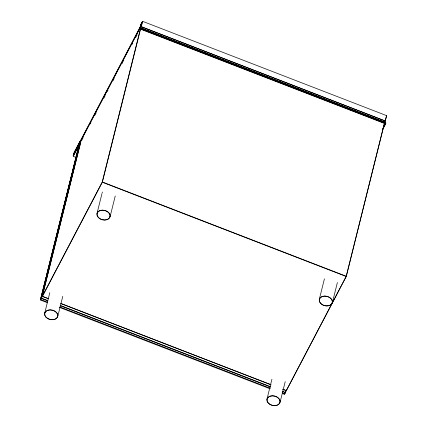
<?xml version="1.0" encoding="UTF-8"?>
<svg xmlns="http://www.w3.org/2000/svg" width="427" height="427" viewBox="0 0 427 427"><rect width="100%" height="100%" fill="white"/><g stroke="black" fill="none" stroke-linecap="round" stroke-linejoin="round"><path stroke-width="0.64" d="M73.156 155.919L73.892 152.967M73.433 155.545L74.02 153.181M78.573 144.438L78.44 144.988L139.448 28.785M45.849 277.988L40.416 299.765L42.225 296.354M71.752 174.131L46.362 275.949L47.749 273.387M77.858 149.573L72.227 172.145L74.031 168.772M79.107 144.572L79.844 141.62M40.496 299.898L78.264 148.399M40.645 299.455L78.456 147.806M79.385 144.507L80.121 141.556M41.291 298.094L46.719 276.322M47.851 273.115L73.236 171.296M42.262 296.258L80.399 143.317M42.332 296.242L80.618 142.538M44.68 313.242L49.815 292.644M57.8 316.279L62.774 296.327M139.581 28.444L139.714 27.894M139.709 28.662L140.664 24.835M139.933 28.134L140.729 24.942M102.245 181.907L140.211 29.618M102.448 181.865L140.419 29.575M141.166 26.559L142.437 21.451M141.305 26.527L142.575 21.419M96.998 213.511L101.973 193.559M110.118 216.548L115.253 195.956M266.966 399.154L271.94 379.208M280.085 402.191L285.22 381.599M284.862 392.84L284.542 394.121L286.405 390.732M284.793 393.779L285.119 392.488M285.417 392.45L285.738 391.169M286.442 390.636L286.768 389.344M319.289 299.428L324.424 278.831M332.409 302.465L337.383 282.514M346.254 276.093L384.225 123.803M346.35 276.258L384.481 123.323M385.245 120.814L386.52 115.706M385.309 120.921L386.584 115.813M385.613 123.392L385.746 122.843M385.725 123.584L385.859 123.029L383.649 127.15M102.133 192.919L102.459 192.027M140.739 24.638L142.415 21.446M140.857 24.606L142.533 21.414M74.042 152.578L79.796 141.609M74.282 152.508L75.792 149.621M76.401 148.468L139.672 27.888M79.555 143.424L139.592 28.983M73.204 155.93L78.958 144.961M140.531 27.819L141.091 26.752M73.369 156.154L79.123 145.185M81.349 141.065L83.206 137.526M90.332 123.947L90.951 122.768M94.975 115.093L96.214 112.733M103.958 97.975L105.197 95.616M107.364 91.479L107.983 90.3M112.936 80.858L114.174 78.493M121.919 63.74L122.538 62.555M123.157 61.376L123.777 60.196M132.135 44.259L132.754 43.079M135.54 37.768L137.088 34.817M140.616 27.931L141.172 26.864M77.944 149.354L79.716 145.97M78.077 149.311L79.849 145.933M71.853 173.864L73.204 171.291M45.94 277.742L46.692 276.312M42.364 296.13L102.133 182.201M40.672 299.46L42.268 296.413M40.554 299.909L41.302 298.478M42.486 296.295L102.256 182.372M384.556 122.213L385.117 121.151M384.396 122.714L385.234 121.119M382.907 128.703L385.384 123.985M382.805 129.232L385.592 123.926M286.293 390.529L346.057 276.605M284.425 394.169L285.177 392.739M286.469 390.475L346.238 276.552M142.719 21.371L386.408 115.552M141.417 26.682L385.085 120.857M141.358 26.826L385.026 121.001M140.237 27.76L385.554 122.576M140.205 27.75L385.522 122.565M140.958 28.209L384.375 122.287M140.013 28.657L385.33 123.472M139.917 28.908L385.229 123.723M73.508 156.442L76.033 157.414M102.619 182.094L346.009 276.168M102.533 182.308L345.929 276.381M42.39 296.322L48.614 298.724M61.056 303.533L270.771 384.594M282.599 389.162L286.33 390.604M42.364 296.391L48.587 298.799M60.623 303.48L271.108 384.834M282.909 389.392L286.303 390.678M41.606 298.249L47.819 300.651M60.239 305.454L270.227 386.611M282.647 391.415L285.135 392.376M41.536 298.425L47.749 300.827M60.175 305.631L270.777 387.033M282.583 391.591L285.065 392.552M40.704 299.535L47.557 302.183M59.993 306.992L270.344 388.287M282.156 392.856L284.654 393.822M40.64 300.09L47.493 302.738M59.273 307.296L269.901 388.698M282.306 393.497L284.19 394.222M98.477 217.615A6.715 4.814 14 0 0 109.766 217.476A6.715 4.814 14 0 0 102.405 210.127A6.715 4.814 14 0 0 98.477 217.615A6.667 4.782 14 0 0 109.712 217.492A6.667 4.782 14 0 0 102.405 210.196A6.667 4.782 14 0 0 98.504 217.631M46.153 317.346A6.715 4.814 14 0 0 57.448 317.208A6.715 4.814 14 0 0 50.082 309.858A6.715 4.814 14 0 0 46.153 317.346M46.185 317.362A6.667 4.782 14 0 0 57.394 317.224A6.667 4.782 14 0 0 50.082 309.927A6.667 4.782 14 0 0 46.185 317.362M320.762 303.533A6.715 4.814 14 0 0 332.057 303.394A6.715 4.814 14 0 0 324.691 296.044A6.715 4.814 14 0 0 320.762 303.533M320.789 303.544A6.667 4.782 14 0 0 332.003 303.41A6.667 4.782 14 0 0 324.691 296.114A6.667 4.782 14 0 0 320.789 303.544M268.444 403.264A6.715 4.814 14 0 0 279.733 403.125A6.715 4.814 14 0 0 272.367 395.776A6.715 4.814 14 0 0 268.444 403.264M268.471 403.275A6.667 4.782 14 0 0 279.68 403.141A6.667 4.782 14 0 0 272.373 395.845A6.667 4.782 14 0 0 268.471 403.275"/></g></svg>
